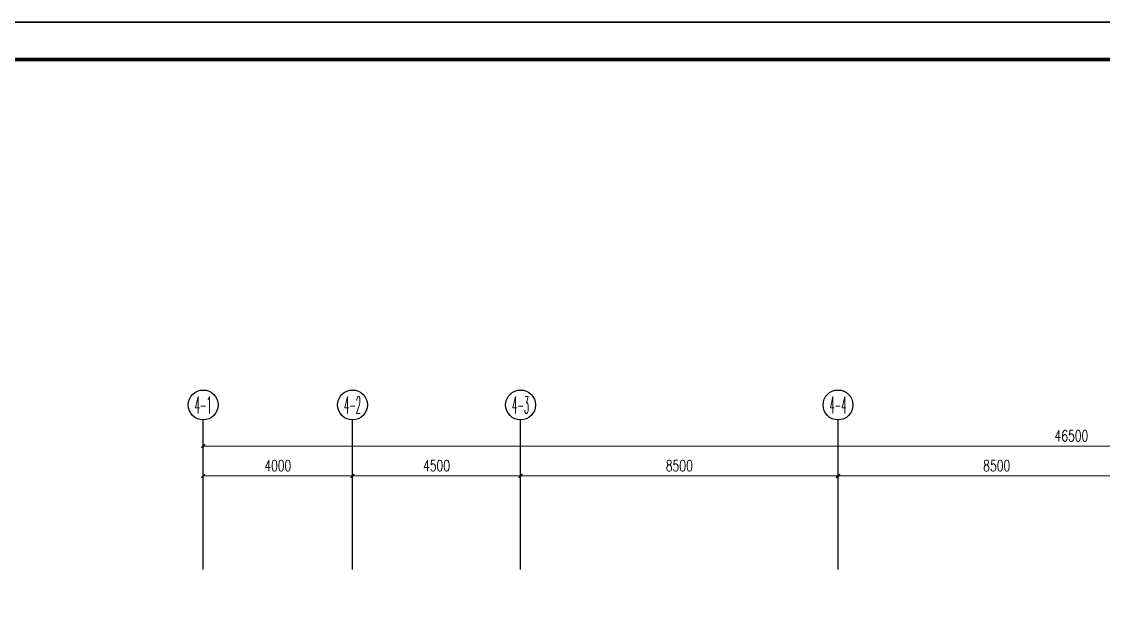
# Model space of a CAD drawing. Extents: x -124594 to 516503, y -3148 to 203159.
# Drawn here: x 264496 to 293464, y 120328 to 135789 of the extents above; entities that cross this region are included whole.
import ezdxf
from ezdxf.enums import TextEntityAlignment as Align

# ---------------------------------------------------------------- set-up
doc = ezdxf.new("R2010")
doc.units = 0
doc.header["$LTSCALE"] = 1000
doc.header["$MEASUREMENT"] = 0
for name, color, linetype in [('AXIS', 3, 'Continuous'), ('AXIS_TEXT', 7, 'Continuous'), ('PUB_TITLE', 4, 'Continuous'), ('打印框线', 7, 'Continuous'), ('标准打印框线2025-06-19-05-44', 7, 'Continuous')]:
    doc.layers.add(name, color=color, linetype=linetype)
doc.layers.add('建筑底图', color=8, linetype='Continuous', lineweight=5)
doc.styles.add('_TCH_AXIS', font='COMPLEX', dxfattribs={"bigfont": 'GBCBIG'})
doc.styles.add('_TCH_DIM_T3', font='SIMPLEX', dxfattribs={"width": 0.705882, "bigfont": 'GBCBIG'})
doc.styles.add('COMPLEX', font='COMPLEX')
doc.dimstyles.new('_TCH_ARCH&&100', dxfattribs={"dimtxt": 297.5, "dimasz": 100, "dimexe": 250, "dimexo": 300, "dimgap": 126.25, "dimtad": 1, "dimdec": 0, "dimzin": 0, "dimdsep": 46, "dimtxsty": '_TCH_DIM_T3', "dimblk": 'ARCHTICK', "dimcen": 0.09, "dimclrt": 7, "dimazin": 2, "dimtfac": 1, "dimtdec": 0, "dimtix": 1, "dimtmove": 2, "dimatfit": 3, "dimfxl": 1, "dimtolj": 1, "dimtzin": 0, "dimarcsym": 0})

# ---------------------------------------------------------------- blocks, each defined once
blk = doc.blocks.new('_AXISO')
blk.add_circle((0, 0), 0.5)
at = {"layer": 'AXIS_TEXT', "style": 'COMPLEX', "width": 1.041667}
blk.add_attdef('A', text='', height=0.56, dxfattribs=at).set_placement((-0.25, -0.28), (0.25, -0.28), align=Align.FIT)
blk = doc.blocks.new('_ArchTick')
at = {"color": 0, "linetype": 'ByBlock', "const_width": 0.4}
blk.add_lwpolyline([(-0.5, -0.5), (0.5, 0.5)], dxfattribs=at)
blk = doc.blocks.new('*D224')
at = {"layer": 'AXIS', "color": 0, "lineweight": -2, "transparency": 16777216}
for p, q in [((269358, 121430), (269358, 124680)), ((315858, 121430), (315858, 124680)), ((269358, 124430), (315858, 124430))]:
    blk.add_line(p, q, dxfattribs=at)
at = {"layer": 'Defpoints', "color": 0, "transparency": 16777216}
for p in [(315858, 124430), (269358, 121130), (315858, 121130)]:
    blk.add_point(p, dxfattribs=at)
at = {"layer": 'AXIS', "color": 0, "lineweight": -2, "transparency": 16777216, "xscale": 100, "yscale": 100, "zscale": 100, "rotation": 180}
blk.add_blockref('_ArchTick', (269358, 124430), dxfattribs=at)
at = {"layer": 'AXIS', "color": 0, "lineweight": -2, "transparency": 16777216, "xscale": 100, "yscale": 100, "zscale": 100}
blk.add_blockref('_ArchTick', (315858, 124430), dxfattribs=at)
at = {"layer": 'AXIS', "color": 7, "transparency": 16777216, "insert": (292608, 124705), "char_height": 297.5, "attachment_point": 5, "style": '_TCH_DIM_T3'}
blk.add_mtext('\\A1;46500', dxfattribs=at)
blk = doc.blocks.new('*D228')
at = {"layer": 'AXIS', "color": 0, "lineweight": -2, "transparency": 16777216}
for p, q in [((286358, 121430), (286358, 123880)), ((294858, 121430), (294858, 123880)), ((286358, 123630), (294858, 123630))]:
    blk.add_line(p, q, dxfattribs=at)
at = {"layer": 'Defpoints', "color": 0, "transparency": 16777216}
for p in [(294858, 123630), (286358, 121130), (294858, 121130)]:
    blk.add_point(p, dxfattribs=at)
at = {"layer": 'AXIS', "color": 0, "lineweight": -2, "transparency": 16777216, "xscale": 100, "yscale": 100, "zscale": 100, "rotation": 180}
blk.add_blockref('_ArchTick', (286358, 123630), dxfattribs=at)
at = {"layer": 'AXIS', "color": 0, "lineweight": -2, "transparency": 16777216, "xscale": 100, "yscale": 100, "zscale": 100}
blk.add_blockref('_ArchTick', (294858, 123630), dxfattribs=at)
at = {"layer": 'AXIS', "color": 7, "transparency": 16777216, "insert": (290608, 123905), "char_height": 297.5, "attachment_point": 5, "style": '_TCH_DIM_T3'}
blk.add_mtext('\\A1;8500', dxfattribs=at)
blk = doc.blocks.new('*D229')
at = {"layer": 'AXIS', "color": 0, "lineweight": -2, "transparency": 16777216}
for p, q in [((277858, 121430), (277858, 123880)), ((286358, 121430), (286358, 123880)), ((277858, 123630), (286358, 123630))]:
    blk.add_line(p, q, dxfattribs=at)
at = {"layer": 'Defpoints', "color": 0, "transparency": 16777216}
for p in [(286358, 123630), (277858, 121130), (286358, 121130)]:
    blk.add_point(p, dxfattribs=at)
at = {"layer": 'AXIS', "color": 0, "lineweight": -2, "transparency": 16777216, "xscale": 100, "yscale": 100, "zscale": 100, "rotation": 180}
blk.add_blockref('_ArchTick', (277858, 123630), dxfattribs=at)
at = {"layer": 'AXIS', "color": 0, "lineweight": -2, "transparency": 16777216, "xscale": 100, "yscale": 100, "zscale": 100}
blk.add_blockref('_ArchTick', (286358, 123630), dxfattribs=at)
at = {"layer": 'AXIS', "color": 7, "transparency": 16777216, "insert": (282108, 123905), "char_height": 297.5, "attachment_point": 5, "style": '_TCH_DIM_T3'}
blk.add_mtext('\\A1;8500', dxfattribs=at)
blk = doc.blocks.new('*D230')
at = {"layer": 'AXIS', "color": 0, "lineweight": -2, "transparency": 16777216}
for p, q in [((273358, 121430), (273358, 123880)), ((277858, 121430), (277858, 123880)), ((273358, 123630), (277858, 123630))]:
    blk.add_line(p, q, dxfattribs=at)
at = {"layer": 'Defpoints', "color": 0, "transparency": 16777216}
for p in [(277858, 123630), (273358, 121130), (277858, 121130)]:
    blk.add_point(p, dxfattribs=at)
at = {"layer": 'AXIS', "color": 0, "lineweight": -2, "transparency": 16777216, "xscale": 100, "yscale": 100, "zscale": 100, "rotation": 180}
blk.add_blockref('_ArchTick', (273358, 123630), dxfattribs=at)
at = {"layer": 'AXIS', "color": 0, "lineweight": -2, "transparency": 16777216, "xscale": 100, "yscale": 100, "zscale": 100}
blk.add_blockref('_ArchTick', (277858, 123630), dxfattribs=at)
at = {"layer": 'AXIS', "color": 7, "transparency": 16777216, "insert": (275608, 123905), "char_height": 297.5, "attachment_point": 5, "style": '_TCH_DIM_T3'}
blk.add_mtext('\\A1;4500', dxfattribs=at)
blk = doc.blocks.new('*D231')
at = {"layer": 'AXIS', "color": 0, "lineweight": -2, "transparency": 16777216}
for p, q in [((269358, 121430), (269358, 123880)), ((273358, 121430), (273358, 123880)), ((269358, 123630), (273358, 123630))]:
    blk.add_line(p, q, dxfattribs=at)
at = {"layer": 'Defpoints', "color": 0, "transparency": 16777216}
for p in [(273358, 123630), (269358, 121130), (273358, 121130)]:
    blk.add_point(p, dxfattribs=at)
at = {"layer": 'AXIS', "color": 0, "lineweight": -2, "transparency": 16777216, "xscale": 100, "yscale": 100, "zscale": 100, "rotation": 180}
blk.add_blockref('_ArchTick', (269358, 123630), dxfattribs=at)
at = {"layer": 'AXIS', "color": 0, "lineweight": -2, "transparency": 16777216, "xscale": 100, "yscale": 100, "zscale": 100}
blk.add_blockref('_ArchTick', (273358, 123630), dxfattribs=at)
at = {"layer": 'AXIS', "color": 7, "transparency": 16777216, "insert": (271358, 123905), "char_height": 297.5, "attachment_point": 5, "style": '_TCH_DIM_T3'}
blk.add_mtext('\\A1;4000', dxfattribs=at)
blk = doc.blocks.new('HASGGEWS')
at = {"layer": 'AXIS', "color": 8}
for p, q in [((269358.3, 121129.9), (269358.3, 125129.9)), ((273358.3, 121129.9), (273358.3, 125129.9)), ((277858.3, 121129.9), (277858.3, 125129.9)), ((286358.3, 121129.9), (286358.3, 125129.9))]:
    blk.add_line(p, q, dxfattribs=at)
ref = blk.add_blockref('_AXISO', (269358.3, 125529.9), dxfattribs=dict(at, xscale=800, yscale=800, zscale=800))
ref.add_attrib('A', '4-1', dxfattribs={"layer": 'AXIS_TEXT', "color": 8, "height": 452.55, "style": '_TCH_AXIS', "width": 0.375}).set_placement((269132.1, 125303.6), (269584.6, 125303.6), align=Align.FIT)
ref = blk.add_blockref('_AXISO', (273358.3, 125529.9), dxfattribs=dict(at, xscale=800, yscale=800, zscale=800))
ref.add_attrib('A', '4-2', dxfattribs={"layer": 'AXIS_TEXT', "color": 8, "height": 452.55, "style": '_TCH_AXIS', "width": 0.344262}).set_placement((273132.1, 125303.6), (273584.6, 125303.6), align=Align.FIT)
ref = blk.add_blockref('_AXISO', (277858.3, 125529.9), dxfattribs=dict(at, xscale=800, yscale=800, zscale=800))
ref.add_attrib('A', '4-3', dxfattribs={"layer": 'AXIS_TEXT', "color": 8, "height": 452.55, "style": '_TCH_AXIS', "width": 0.344262}).set_placement((277632.1, 125303.6), (278084.6, 125303.6), align=Align.FIT)
ref = blk.add_blockref('_AXISO', (286358.3, 125529.9), dxfattribs=dict(at, xscale=800, yscale=800, zscale=800))
ref.add_attrib('A', '4-4', dxfattribs={"layer": 'AXIS_TEXT', "color": 8, "height": 452.55, "style": '_TCH_AXIS', "width": 0.333333}).set_placement((286132.1, 125303.6), (286584.6, 125303.6), align=Align.FIT)
for p1, p2, distance, picture, middle in [((269358.3, 121129.9), (315858.3, 121129.9), 3300, '*D224', (292608.3, 124704.9)), ((269358.3, 121129.9), (273358.3, 121129.9), 2500, '*D231', (271358.3, 123904.9)), ((273358.3, 121129.9), (277858.3, 121129.9), 2500, '*D230', (275608.3, 123904.9)), ((277858.3, 121129.9), (286358.3, 121129.9), 2500, '*D229', (282108.3, 123904.9)), ((286358.3, 121129.9), (294858.3, 121129.9), 2500, '*D228', (290608.3, 123904.9))]:
    dim = blk.add_aligned_dim(p1=p1, p2=p2, distance=distance, dimstyle='_TCH_ARCH&&100', dxfattribs=at)
    dim.commit()
    dim.dimension.update_dxf_attribs({"geometry": picture, "text_midpoint": middle})

msp = doc.modelspace()

# ---------------------------------------------------------------- linework, layer by layer
at = {"layer": 'PUB_TITLE'}
msp.add_lwpolyline([(249590, 76379), (333690, 76379), (333690, 135779), (249590, 135779)], close=True, dxfattribs=at)
at = {"layer": 'PUB_TITLE', "const_width": 100}
msp.add_lwpolyline([(252090, 77379), (332690, 77379), (332690, 134779), (252090, 134779)], close=True, dxfattribs=at)
at = {"layer": '打印框线'}
msp.add_lwpolyline([(249590, 76379), (249590, 135779), (333690, 135779), (333690, 76379)], close=True, dxfattribs=at)
at = {"layer": '标准打印框线2025-06-19-05-44', "const_width": 20}
msp.add_lwpolyline([(249590, 76379), (333690, 76379), (333690, 135779), (249590, 135779)], close=True, dxfattribs=at)

# ---------------------------------------------------------------- block references
at = {"layer": '建筑底图'}
msp.add_blockref('HASGGEWS', (0, 0), dxfattribs=at)

doc.saveas('drawing.dxf')
